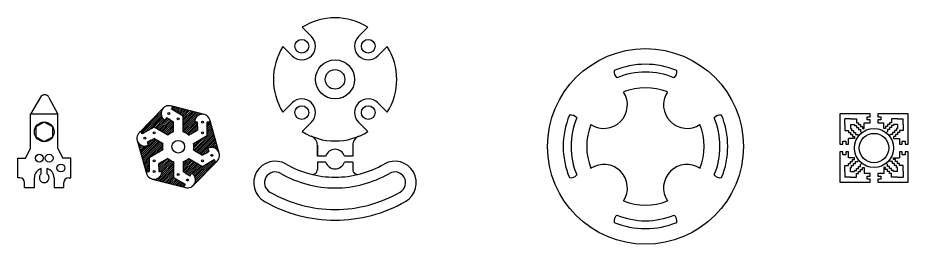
# Model space of a CAD drawing. Header units: inches. Extents: x 13 to 3915, y -38 to 227.
# Drawn here: x 2047 to 2956, y -38 to 194 of the extents above; entities that cross this region are included whole.
import ezdxf

# ---------------------------------------------------------------- set-up
doc = ezdxf.new("R2010")
doc.units = ezdxf.units.IN
doc.header["$MEASUREMENT"] = 0
pattern_1 = [(45, (-352.326, 0), (-0.9722718, 0.9722718), [])]

# ---------------------------------------------------------------- blocks, each defined once
blk = doc.blocks.new('*U1')
for p, q in [((-1.99, 6.99), (-4.99, 6.99)), ((-1.99, 2.35), (-2, -1.13)), ((-1.99, 2.35), (-1.99, 6.99)), ((8.01, -6.9), (8.01, 6.99)), ((8.01, 6.99), (11.01, 6.99)), ((11.01, 6.99), (8.01, 6.99)), ((-11.01, -6.33), (-2, -1.13)), ((-6.01, -14.99), (8.01, -6.9))]:
    blk.add_line(p, q)
for centre in [(3.01, 6.99), (3.01, -4.01)]:
    blk.add_circle(centre, 1)
blk.add_arc((3.01, 6.99), 8, 0, 180)
blk = doc.blocks.new('*U2')
at = {"color": 0, "linetype": 'ByBlock', "lineweight": -2, "transparency": 16777216}
for p, rotation in [((2557.94, 89.79), 59.99999999999999), ((2536.27, 71.53), 120), ((2589.57, 52.25), 299.9999999999999), ((2541.25, 43.63), 180), ((2567.9, 34), 240)]:
    blk.add_blockref('*U1', p, dxfattribs=dict(at, rotation=rotation))
blk.add_blockref('*U1', (2584.59, 80.15), dxfattribs=at)
blk = doc.blocks.new('*U3')
blk.add_line((12.34, 12.63), (-12.34, -12.63))
blk = doc.blocks.new('*U4')
at = {"color": 0, "linetype": 'ByBlock', "lineweight": -2, "transparency": 16777216}
for p, rotation in [((2572.48, 99.27), 299.9999999999999), ((2600.07, 72.3), 240), ((2525.77, 51.49), 59.99999999999999), ((2590.51, 34.93), 180), ((2553.36, 24.52), 120)]:
    blk.add_blockref('*U3', p, dxfattribs=dict(at, rotation=rotation))
blk.add_blockref('*U3', (2535.33, 88.86), dxfattribs=at)
blk = doc.blocks.new('*U5')
for p, q in [((-12.6, 7.2), (-3.1, 16.7)), ((7.2, -12.6), (16.7, -3.1))]:
    blk.add_line(p, q)
blk.add_circle((-2.7, -2.7), 7)
blk.add_arc((-2.7, -2.7), 14, 135, 315)
blk = doc.blocks.new('*U6')
at = {"color": 0, "linetype": 'ByBlock', "lineweight": -2, "transparency": 16777216}
for p, rotation in [((2588.54, 86.35), 90.00000000000001), ((2588.54, 13.08), 180), ((2661.82, 13.08), 270)]:
    blk.add_blockref('*U5', p, dxfattribs=dict(at, rotation=rotation))
blk.add_blockref('*U5', (2661.82, 86.35), dxfattribs=at)
blk = doc.blocks.new('*U7')
for centre, radius, start, end in [((-0.79, 24.06), 8, 79.95145, 140.01361), ((-77.08, 0), 76, 337.40746, 22.59254), ((-77.08, 0), 84, 337.65618, 22.34382), ((-0.79, -24.06), 8, 219.98639, 280.04855)]:
    blk.add_arc(centre, radius, start, end)
blk = doc.blocks.new('*U8')
at = {"color": 0, "linetype": 'ByBlock', "lineweight": -2, "transparency": 16777216}
for p, rotation in [((2687.65, 139.31), 90.00000000000006), ((2610.57, 62.23), 180), ((2687.65, -14.86), 270)]:
    blk.add_blockref('*U7', p, dxfattribs=dict(at, rotation=rotation))
blk.add_blockref('*U7', (2764.74, 62.23), dxfattribs=at)
blk = doc.blocks.new('*U9')
blk.add_arc((5.38, 5.38), 24, 146.53696, 303.46304)
blk = doc.blocks.new('*U10')
at = {"color": 0, "linetype": 'ByBlock', "lineweight": -2, "transparency": 16777216}
for p, rotation in [((2650.61, 99.27), 89.99999999999997), ((2650.61, 25.19), 180), ((2724.7, 25.19), 270)]:
    blk.add_blockref('*U9', p, dxfattribs=dict(at, rotation=rotation))
blk.add_blockref('*U9', (2724.7, 99.27), dxfattribs=at)
blk = doc.blocks.new('*U13')
for p, q in [((15.5, 15.5), (-15.5, 15.5)), ((-15.5, 15.5), (-15.5, 12.5)), ((-15.5, 12.5), (-12.5, 12.5)), ((-12.5, 9.5), (-15.5, 9.5)), ((-15.5, 9.5), (-15.5, 6.5)), ((-12.5, 12.5), (-12.5, 9.5)), ((4.5, 10.5), (-1.5, 10.5)), ((-1.5, 10.5), (-1.5, 6.5)), ((4.5, 10.5), (10.5, 10.5)), ((10.5, 4.5), (10.5, 10.5)), ((15.5, -15.5), (15.5, 15.5)), ((-15.5, 6.5), (-9.5, 6.5)), ((-9.5, 0.5), (-9.5, 6.5)), ((-7.5, 0.5), (-9.5, 0.5)), ((-5.5, 2.5), (-7.5, 2.5)), ((-7.5, 2.5), (-7.5, 0.5)), ((-3.5, 4.5), (-5.5, 4.5)), ((-5.5, 4.5), (-5.5, 2.5)), ((-1.5, 6.5), (-3.5, 6.5)), ((-3.5, 6.5), (-3.5, 4.5)), ((-1.5, 1.5), (-3.5, 1.5)), ((-3.5, 1.5), (-3.5, -0.5)), ((0.5, 3.5), (-1.5, 3.5)), ((-1.5, 3.5), (-1.5, 1.5)), ((4.5, 4.5), (0.5, 4.5)), ((0.5, 4.5), (0.5, 4.5)), ((0.5, 4.5), (0.5, 3.5)), ((3.5, 0.5), (3.5, -1.5)), ((4.5, 0.5), (3.5, 0.5)), ((4.5, 4.5), (4.5, 0.5)), ((4.5, 0.5), (4.5, 0.5)), ((10.5, 4.5), (10.5, -1.5)), ((-5.5, -2.5), (-6.84, -3.84)), ((-3.5, -0.5), (-5.5, -0.5)), ((-5.5, -0.5), (-5.5, -2.5)), ((-2.5, -5.5), (-3.84, -6.84)), ((-0.5, -5.5), (-2.5, -5.5)), ((1.5, -3.5), (-0.5, -3.5)), ((-0.5, -3.5), (-0.5, -5.5)), ((2.5, -7.5), (0.5, -7.5)), ((0.5, -7.5), (0.5, -9.5)), ((3.5, -1.5), (1.5, -1.5)), ((1.5, -1.5), (1.5, -3.5)), ((4.5, -5.5), (2.5, -5.5)), ((2.5, -5.5), (2.5, -7.5)), ((6.5, -3.5), (4.5, -3.5)), ((4.5, -3.5), (4.5, -5.5)), ((10.5, -1.5), (6.5, -1.5)), ((6.5, -1.5), (6.5, -3.5)), ((0.5, -9.5), (6.5, -9.5)), ((6.5, -9.5), (6.5, -15.5)), ((6.5, -15.5), (9.5, -15.5)), ((9.5, -15.5), (9.5, -12.5)), ((9.5, -12.5), (12.5, -12.5)), ((12.5, -12.5), (12.5, -15.5)), ((12.5, -15.5), (15.5, -15.5))]:
    blk.add_line(p, q)
blk = doc.blocks.new('*U14')
at = {"color": 0, "linetype": 'ByBlock', "lineweight": -2, "transparency": 16777216}
for p, rotation in [((2901.59, 80), 90.00000000000001), ((2901.59, 41.2), 180), ((2940.38, 41.2), 270)]:
    blk.add_blockref('*U13', p, dxfattribs=dict(at, rotation=rotation))
blk.add_blockref('*U13', (2940.38, 80), dxfattribs=at)

msp = doc.modelspace()

# ---------------------------------------------------------------- hatches: boundary and pattern name
h = msp.add_hatch()
h.set_pattern_fill('ANSI31', color=256, scale=11)
h.set_pattern_definition(pattern_1)
h.paths.add_polyline_path([(2197.06654, 88.96549, -0.489613313), (2195.34567, 101.48581), (2172.23077, 77.83871), (2173.88481, 74.97382), (2185.91109, 81.9172), (2199.93037, 73.82317, -0.10325213), (2205.59282, 77.09238), (2205.59282, 87.49684), (2202.58263, 89.24487), (2198.56654, 91.56357)])
h = msp.add_hatch()
h.set_pattern_fill('ANSI31', color=256, scale=11)
h.set_pattern_definition(pattern_1)
h.paths.add_polyline_path([(2227.27454, 87.1437, -0.489613313), (2237.25702, 94.89417), (2205.22058, 103.08871), (2203.56654, 100.22382), (2215.59282, 93.28045), (2215.59282, 77.09238, -0.10325213), (2221.25526, 73.82317), (2230.26579, 79.02539), (2230.27454, 82.50631), (2230.27454, 87.1437)])
h = msp.add_hatch()
h.set_pattern_fill('ANSI31', color=256, scale=11)
h.set_pattern_definition(pattern_1)
h.paths.add_polyline_path([(2240.80082, 60.0719, -0.489613313), (2252.50416, 55.30205), (2243.58262, 87.1437), (2240.27454, 87.1437), (2240.27454, 73.25694), (2226.25526, 65.16291, -0.10325213), (2226.25526, 58.62448), (2235.26579, 53.42225), (2238.28472, 55.15513), (2242.30082, 57.47382)])
h = msp.add_hatch()
h.set_pattern_fill('ANSI31', color=256, scale=11)
h.set_pattern_definition(pattern_1)
h.paths.add_polyline_path([(2180.38481, 63.71549, -0.489613313), (2168.68147, 68.48534), (2177.60301, 36.6437), (2180.91109, 36.6437), (2180.91109, 50.53045), (2194.93037, 58.62448, -0.10325213), (2194.93037, 65.16291), (2185.91985, 70.36514), (2182.90091, 68.63226), (2178.88481, 66.31357)])
h = msp.add_hatch()
h.set_pattern_fill('ANSI31', color=256, scale=11)
h.set_pattern_definition(pattern_1)
h.paths.add_polyline_path([(2205.59282, 46.69501, -0.10325213), (2199.93037, 49.96423), (2190.91985, 44.762), (2190.91109, 41.28109), (2190.91109, 36.6437), (2193.91109, 36.6437, -0.489613313), (2183.92862, 28.89323), (2215.96506, 20.69869), (2217.6191, 23.56357), (2205.59282, 30.50694)])
h = msp.add_hatch()
h.set_pattern_fill('ANSI31', color=256, scale=11)
h.set_pattern_definition(pattern_1)
h.paths.add_polyline_path([(2224.1191, 34.8219, -0.489613313), (2225.83996, 22.30159), (2248.95486, 45.94869), (2247.30082, 48.81357), (2235.27454, 41.87019), (2221.25526, 49.96423, -0.10325213), (2215.59282, 46.69501), (2215.59282, 36.29056), (2218.603, 34.54252), (2222.6191, 32.22382)])

# ---------------------------------------------------------------- linework, layer by layer
for p, q in [((2069.80827, 112.55179), (2059.7944, 95.20726)), ((2078.54246, 112.41912), (2087.7944, 95.20726)), ((2059.7944, 60.20726), (2059.7944, 95.20726)), ((2087.7944, 95.20726), (2059.7944, 95.20726)), ((2087.7944, 60.20726), (2087.7944, 95.20726)), ((2054.7944, 50.20726), (2059.7944, 60.20726)), ((2087.7944, 60.20726), (2092.7944, 50.20726)), ((2352.71089, 52.2809), (2352.71089, 63.36428)), ((2352.71089, 63.36428), (2352.71089, 52.2809)), ((2388.71089, 63.36428), (2388.71089, 52.2809)), ((2046.7944, 30.20726), (2046.7944, 50.20726)), ((2046.7944, 50.20726), (2054.7944, 50.20726)), ((2100.7944, 50.20726), (2092.7944, 50.20726)), ((2100.7944, 30.20726), (2100.7944, 50.20726)), ((2361.1715, 52.2809), (2352.71089, 52.2809)), ((2352.71089, 46.2809), (2352.71089, 38.60715)), ((2361.1715, 46.2809), (2352.71089, 46.2809)), ((2388.71089, 52.2809), (2380.25028, 52.2809)), ((2388.71089, 46.2809), (2380.25028, 46.2809)), ((2388.71089, 46.2809), (2388.71089, 38.60715)), ((2070.7944, 34.20726), (2070.7944, 39.74665)), ((2076.7944, 34.20726), (2076.7944, 39.74665)), ((2048.7944, 30.20726), (2046.7944, 30.20726)), ((2063.7944, 20.20726), (2063.7944, 30.20726)), ((2083.7944, 30.20726), (2083.7944, 20.20726)), ((2098.7944, 30.20726), (2100.7944, 30.20726)), ((2388.61005, 32.39584), (2388.60989, 32.33713)), ((2053.7944, 20.20726), (2053.7944, 25.20726)), ((2053.7944, 20.20726), (2063.7944, 20.20726)), ((2083.7944, 20.20726), (2093.7944, 20.20726)), ((2093.7944, 20.20726), (2093.7944, 25.20726))]:
    msp.add_line(p, q)
msp.add_lwpolyline([(2073.7944, 87.20726), (2065.13415, 82.20726), (2065.13415, 72.20726), (2073.7944, 67.20726), (2082.45466, 72.20726), (2082.45466, 82.20726)], close=True)
for centre, radius in [((2687.65496, 62.22835), 100), ((2370.71089, 130.7809), 20), ((2370.71089, 130.7809), 10), ((2073.7944, 77.20726), 10), ((2920.98527, 60.59976), 20), ((2920.98527, 60.59976), 15), ((2210.59282, 61.8937), 6.5), ((2068.7944, 50.20726), 4), ((2078.7944, 50.20726), 4), ((2090.7944, 40.20726), 4)]:
    msp.add_circle(centre, radius)
for centre, radius, start, end in [((2370.71089, 130.7809), 63, 57.83958841, 122.16041159), ((2370.71089, 130.7809), 63, 147.83958841, 212.16041159), ((2370.71089, 130.7809), 63, 327.83958841, 32.16041159), ((2687.65496, 62.22835), 60, 68.07391807, 111.92608193), ((2074.1384, 110.05179), 5, 28.25949696, 150), ((2687.65496, 62.22835), 60, 158.07391807, 201.92608193), ((2687.65496, 62.22835), 60, 338.07391807, 21.92608193), ((2210.59282, 61.8937), 16, 108.20995686, 131.79004314), ((2210.59282, 61.8937), 16, 48.20995686, 71.79004314), ((2370.71089, 130.7809), 63, 237.83958841, 302.16041159), ((2210.59282, 61.8937), 16, 168.20995686, 191.79004314), ((2210.59282, 61.8937), 16, 348.20995686, 11.79004314), ((2342.71089, 63.36428), 10, 0, 67.44552566), ((2398.71089, 63.36428), 10, 112.55447434, 180), ((2370.71089, 49.2809), 10, 17.45760312, 162.54239688), ((2210.59282, 61.8937), 16, 228.20995686, 251.79004314), ((2210.59282, 61.8937), 16, 288.20995686, 311.79004314), ((2309.71089, 25.1258), 22, 60, 240), ((2370.71089, 49.2809), 10, 197.45760312, 342.54239688), ((2431.71089, 25.1258), 22, 300, 120), ((2073.7944, 30.20726), 10, 107.45760312, 180), ((2073.7944, 30.20726), 10, 0, 72.54239688), ((2370.71089, 130.7809), 100, 240, 270), ((2347.71089, 38.60715), 5, 255.98917193, 0), ((2370.71089, 130.7809), 100, 270, 300), ((2393.71089, 38.60715), 5, 180, 284.01082807), ((2048.7944, 25.20726), 5, 0, 90), ((2073.7944, 30.20726), 5, 126.86989765, 53.13010235), ((2098.7944, 25.20726), 5, 90, 180), ((2309.71089, 25.1258), 11, 60, 240), ((2370.71089, 130.7809), 111, 240, 270), ((2370.71089, 130.7809), 111, 270, 300), ((2431.71089, 25.1258), 11, 300, 120), ((2370.71089, 130.7809), 133, 240, 270), ((2370.71089, 130.7809), 133, 270, 300), ((2370.71089, 130.7809), 144, 240, 270), ((2370.71089, 130.7809), 144, 270, 300), ((2687.65496, 62.22835), 60, 248.07391807, 291.92608193)]:
    msp.add_arc(centre, radius, start, end)

# ---------------------------------------------------------------- block references
for name, p in [('*U6', (-254.47077, 81.06431)), ('*U8', (0, 0)), ('*U4', (-352.32602, 0)), ('*U10', (0, 0)), ('*U2', (-352.32602, 0)), ('*U14', (0, 0))]:
    msp.add_blockref(name, p)

doc.saveas('drawing.dxf')
